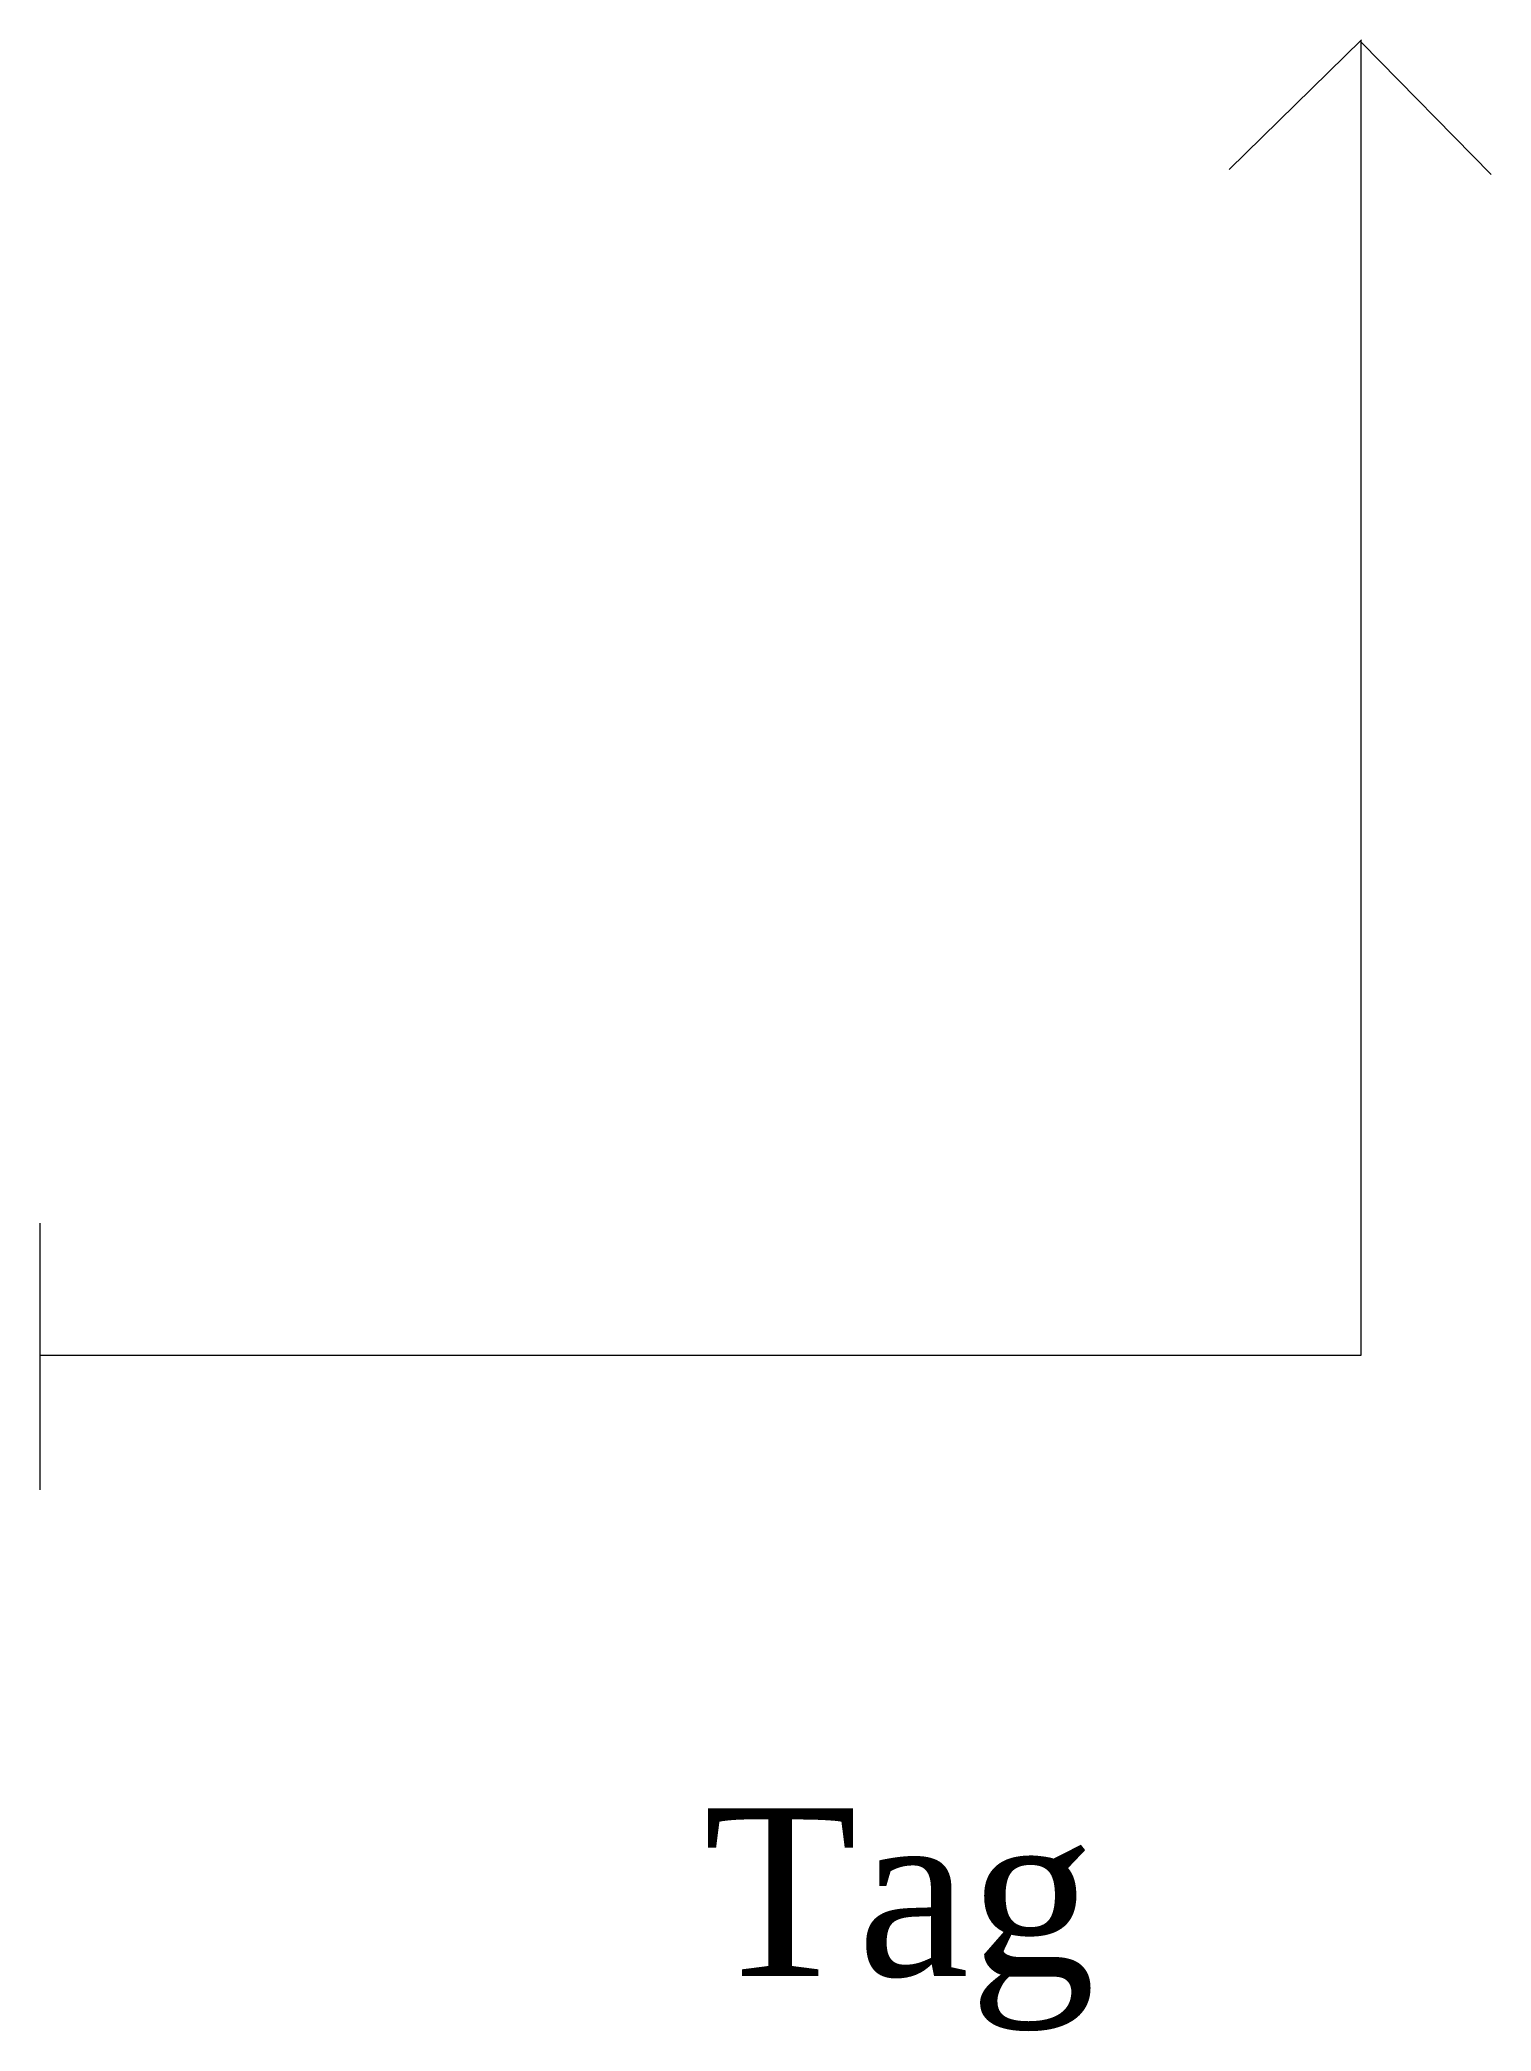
# Model space of a CAD drawing. Header units: inches. Extents: x -10 to 1, y -15.1 to 0.
import ezdxf
from ezdxf.enums import TextEntityAlignment as Align

# ---------------------------------------------------------------- set-up
doc = ezdxf.new("R2010")
doc.units = ezdxf.units.IN
doc.header["$MEASUREMENT"] = 0
doc.layers.get('0').update_dxf_attribs({"lineweight": 0})
doc.styles.add('STANDARD0', font='TIMES.TTF')

msp = doc.modelspace()

# ---------------------------------------------------------------- linework, layer by layer
at = {"color": 7, "linetype": 'Continuous', "lineweight": 0}
for p, q in [((-0.998, -0.973), (0.006, 0.011)), ((0.003, -9.98), (0.003, 0.006)), ((0.006, -0.009), (0.99, -1.012)), ((-10.027, -8.976), (-10.027, -11.002)), ((-10.025, -9.98), (0.003, -9.98))]:
    msp.add_line(p, q, dxfattribs=at)

# ---------------------------------------------------------------- texts
at = {"color": 7, "linetype": 'Continuous', "style": 'STANDARD0', "width": 1.018449}
msp.add_text('Tag', height=1.272, dxfattribs=at).set_placement((-4.991, -14.694), (-2.015, -14.694), align=Align.FIT)

doc.saveas('drawing.dxf')
